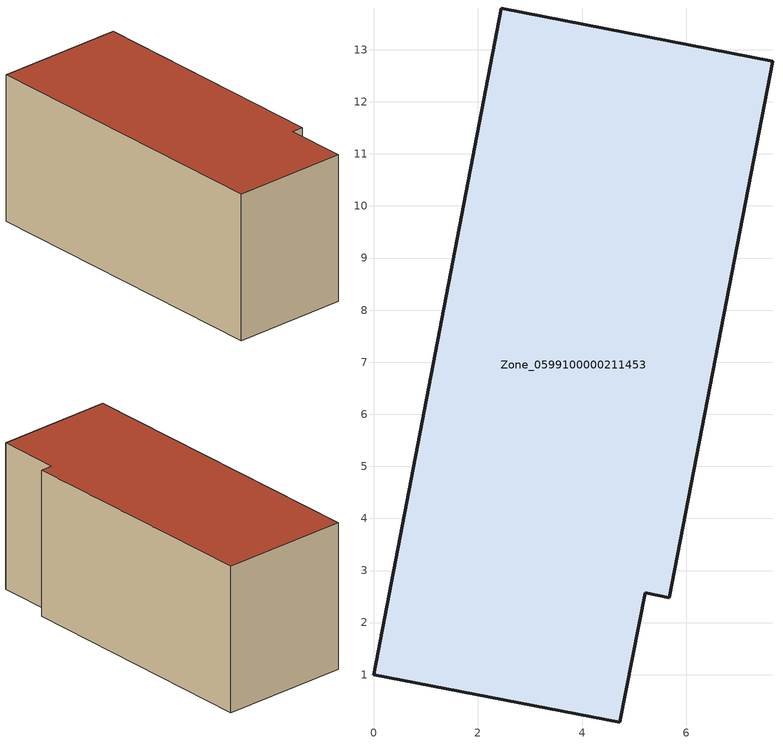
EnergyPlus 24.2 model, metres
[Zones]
Zone_0599100000211453
 floor ground (C_G): 5.21,2.57 4.72,0.09 0,0.99 2.45,13.8 7.66,12.78 5.67,2.47 z0
 wall outside (C_F): 7.66,12.78 2.45,13.8 0,0.99 4.72,0.09 5.21,2.57 5.67,2.47 7.66,12.78 z0:6.08
 roof outside (C_R): 4.72,0.09 5.21,2.57 5.67,2.47 7.66,12.78 2.45,13.8 0,0.99 z6.08
[BUILDING]
Pand.0599100000211453: North Axis=0; Terrain=City; Loads Convergence Tolerance Value=0.04; Temperature Convergence Tolerance Value=0.4; Solar Distribution=FullExterior; Maximum Number of Warmup Days=25; Minimum Number of Warmup Days=1
[Site:Location]
Rotterdam.The.Hague.AP_ZH_NLD Design_Conditions: Latitude=51.96; Longitude=4.45; Time Zone=1; Elevation=-4.5
[SITE:GROUNDTEMPERATURE:BUILDINGSURFACE]
18, 18, 18, 18, 18, 18, 18, 18, 18, 18, 18, 18
[MATERIAL] Thermal Absorptance=0.9; Solar Absorptance=0.7; Visible Absorptance=0.7
Name | Roughness | Thickness | Conductivity | Density | Specific Heat
G.TC.1946-1964 | MediumSmooth | 0.15 | 1 | 540 | 1210
F.TC.1946-1964 | Rough | 0.3 | 0.857143 | 1920 | 840
R.TC.1946-1964 | MediumRough | 0.2 | 0.235294 | 1500 | 1000
[CONSTRUCTION]
C_G: G.TC.1946-1964
C_F: F.TC.1946-1964
C_R: R.TC.1946-1964
[ZONE]
Zone_0599100000211453: Type=1; Multiplier=1; Ceiling Height=Autocalculate; Volume=Autocalculate; Floor Area=autocalculate; Part of Total Floor Area=Yes
[ZONEINFILTRATION:DESIGNFLOWRATE]
Infil_Zone_0599100000211453: Zone or ZoneList or Space or SpaceList=Zone_0599100000211453; Schedule=AlwaysOn; Design Flow Rate Calculation Method=Flow/Area; Flow Rate per Floor Area=0.003; Constant Term Coefficient=1; Temperature Term Coefficient=0; Velocity Term Coefficient=0; Velocity Squared Term Coefficient=0
[HVACTEMPLATE:ZONE:IDEALLOADSAIRSYSTEM]
Zone_0599100000211453: Maximum Heating Supply Air Temperature=50; Minimum Cooling Supply Air Temperature=13; Maximum Heating Supply Air Humidity Ratio=0.0156; Minimum Cooling Supply Air Humidity Ratio=0.0077; Heating Limit=NoLimit; Cooling Limit=NoLimit; Dehumidification Control Type=ConstantSensibleHeatRatio; Cooling Sensible Heat Ratio=0.7; Dehumidification Setpoint=60; Humidification Control Type=None; Humidification Setpoint=30; Outdoor Air Method=None; Outdoor Air Flow Rate per Person=0.00944; Outdoor Air Flow Rate per Zone Floor Area=0; Outdoor Air Flow Rate per Zone=0; Demand Controlled Ventilation Type=None; Outdoor Air Economizer Type=NoEconomizer; Heat Recovery Type=None; Sensible Heat Recovery Effectiveness=0.7; Latent Heat Recovery Effectiveness=0.65
[ZONECONTROL:THERMOSTAT]
ThermostatControl_Zone_0599100000211453: Zone or ZoneList=Zone_0599100000211453; Control Type Schedule=DualSetpointControlType; Control 1=Thermostat_Zone_0599100000211453; Temperature Difference Between Cutout And Setpoint=0
[THERMOSTATSETPOINT:DUALSETPOINT]
Thermostat_Zone_0599100000211453: Heating Setpoint Temperature Schedule=HeatingSetpoint_Zone_0599100000211453; Cooling Setpoint Temperature Schedule=CoolingSetpoint_Zone_0599100000211453
[SCHEDULE:COMPACT]
HeatingSetpoint_Zone_0599100000211453: Through: 12/31, For: AllDays, Until: 24:00, 21
CoolingSetpoint_Zone_0599100000211453: Through: 12/31, For: AllDays, Until: 24:00, 24
DualSetpointControlType: Through: 12/31, For: AllDays, Until: 24:00, 4
AlwaysOn: Through: 12/31, For: AllDays, Until: 24:00, 1
